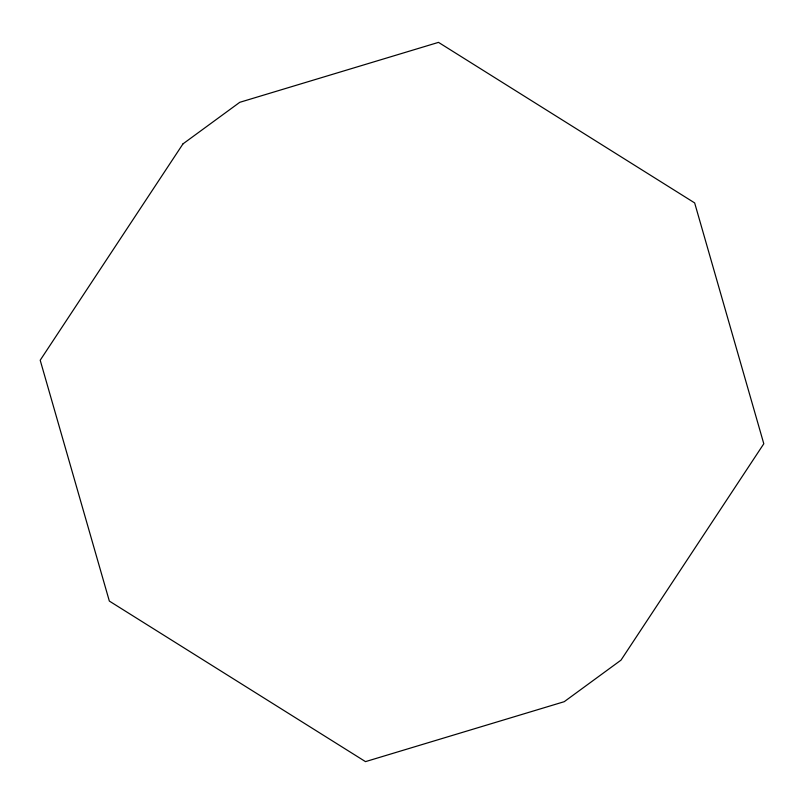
<?xml version="1.0" encoding="UTF-8"?>
<svg xmlns="http://www.w3.org/2000/svg" width="804" height="804" viewBox="0 0 804 804"><rect width="100%" height="100%" fill="white"/><g stroke="black" fill="none" stroke-linecap="round" stroke-linejoin="round"><path stroke-width="1.21" d="M183 143.856L40.2 360.232L109.344 601.08L365.498 761.629L564.227 701.691L621 660.144L763.8 443.768L694.656 202.92L438.502 42.371L239.773 102.309L183 143.856"/></g></svg>
